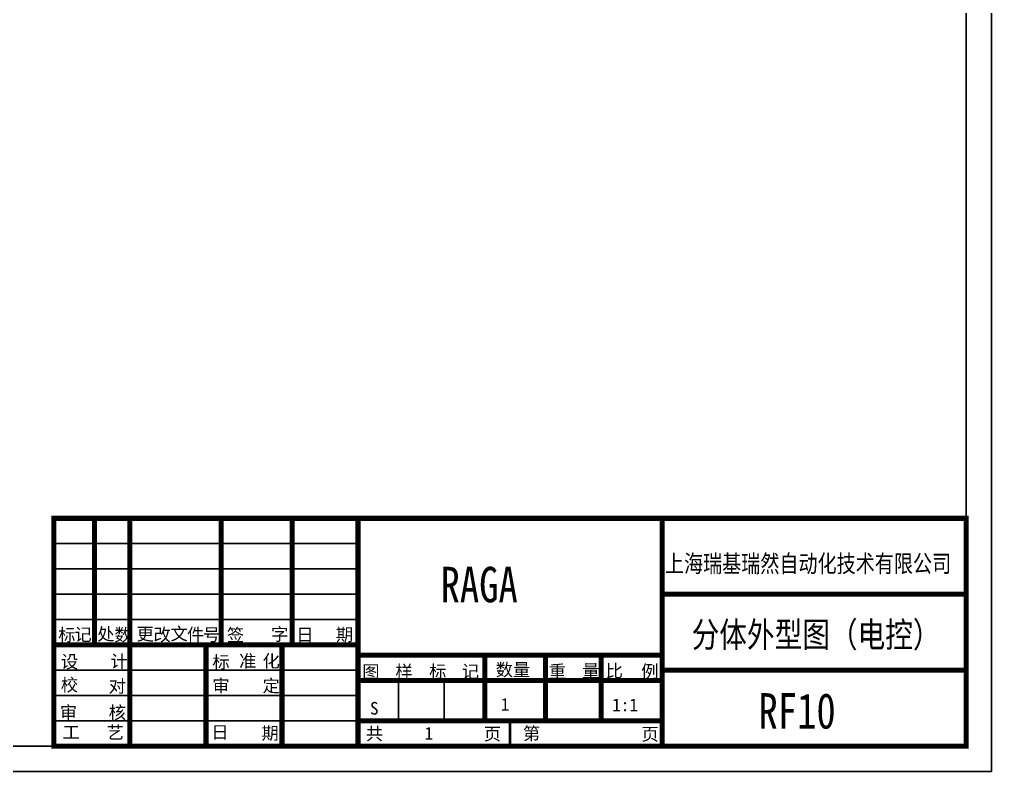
# Model space of a CAD drawing. Header units: millimetres. Extents: x 5231 to 7653, y 7068 to 7959.
# Drawn here: x 7077 to 7653, y 7068 to 7514 of the extents above; entities that cross this region are included whole.
import ezdxf

# ---------------------------------------------------------------- set-up
doc = ezdxf.new("R2010")
doc.units = ezdxf.units.MM
doc.linetypes.add('PHANTOM2', pattern=[31.75, 15.875, -3.175, 3.175, -3.175, 3.175, -3.175])
doc.layers.add('4-尺寸线', color=3, linetype='Continuous')
doc.layers.add('SD', color=7, linetype='PHANTOM2', lineweight=13)
doc.styles.add('STYLE5', font='SimSun.ttf', dxfattribs={"height": 3})

# ---------------------------------------------------------------- blocks, each defined once
blk = doc.blocks.new('A$C10B21CF3')
at = {"style": 'STYLE5', "width": 0.8}
blk.add_text('上海瑞基瑞然自动化技术有限公司', height=3, dxfattribs=at).set_placement((1.02, 1.23))

msp = doc.modelspace()

# ---------------------------------------------------------------- linework, layer by layer
at = {"layer": 'SD', "linetype": 'ByBlock', "lineweight": 30}
for p, q in [((7652.524, 7068.468), (7652.524, 7959.468)), ((7637.524, 7083.468), (7637.524, 7944.468)), ((7097.524, 7203.468), (7277.524, 7203.468)), ((7277.524, 7203.468), (7097.524, 7203.468)), ((7277.524, 7188.468), (7097.524, 7188.468)), ((7277.524, 7173.468), (7097.524, 7173.468)), ((7277.524, 7158.468), (7097.524, 7158.468)), ((7277.524, 7128.468), (7097.524, 7128.468)), ((7301.524, 7098.468), (7301.524, 7122.468)), ((7328.524, 7098.468), (7328.524, 7122.468)), ((7277.524, 7113.468), (7097.524, 7113.468)), ((7277.524, 7098.468), (7097.524, 7098.468)), ((6467.524, 7083.468), (7637.524, 7083.468)), ((6392.524, 7068.468), (7652.524, 7068.468))]:
    msp.add_line(p, q, dxfattribs=at)
at = {"layer": 'SD', "linetype": 'ByBlock', "lineweight": 30, "const_width": 3}
msp.add_lwpolyline([(7637.524, 7083.468), (7097.524, 7083.468), (7097.524, 7218.468), (7637.524, 7218.468)], close=True, dxfattribs=at)
for points in [[(7121.524, 7143.468), (7121.524, 7218.468)], [(7142.524, 7143.468), (7142.524, 7218.468)], [(7196.524, 7143.468), (7196.524, 7218.468)], [(7238.524, 7143.468), (7238.524, 7218.468)], [(7277.524, 7083.468), (7277.524, 7218.468)], [(7457.524, 7083.468), (7457.524, 7218.468)], [(7457.524, 7173.468), (7637.524, 7173.468)], [(7277.524, 7143.468), (7097.524, 7143.468)], [(7142.524, 7083.468), (7142.524, 7143.468)], [(7187.524, 7083.468), (7187.524, 7143.468)], [(7232.524, 7083.468), (7232.524, 7143.468)], [(7457.524, 7137.468), (7277.524, 7137.468)], [(7352.524, 7098.468), (7352.524, 7137.468)], [(7388.524, 7098.468), (7388.524, 7137.468)], [(7421.524, 7098.468), (7421.524, 7137.468)], [(7457.524, 7128.468), (7637.524, 7128.468)], [(7457.524, 7122.468), (7277.524, 7122.468)], [(7457.524, 7098.468), (7277.524, 7098.468)]]:
    msp.add_lwpolyline(points, dxfattribs=at)
at = {"layer": 'SD', "const_width": 1.5}
msp.add_lwpolyline([(7367.524, 7098.468), (7367.524, 7083.468)], dxfattribs=at)

# ---------------------------------------------------------------- block references
at = {"layer": '4-尺寸线', "xscale": 3.45, "yscale": 3.45, "zscale": 3.45}
msp.add_blockref('A$C10B21CF3', (7455.66, 7182.25), dxfattribs=at)

# ---------------------------------------------------------------- texts
at = {"layer": '4-尺寸线', "style": 'STYLE5', "width": 0.8}
for s, height, p in [('RAGA', 21, (7326.371, 7168.744)), ('分体外型图（电控）', 15, (7475.01, 7142.088)), ('RF10', 21, (7514.568, 7093.912))]:
    msp.add_text(s, height=height, dxfattribs=at).set_placement(p)
at = {"layer": '4-尺寸线', "style": 'STYLE5'}
for s, p in [('S', (7284.608, 7102.209)), ('1:1', (7427.945, 7104.213))]:
    msp.add_text(s, height=7.5, dxfattribs=at).set_placement(p)
at = {"layer": 'SD', "linetype": 'ByBlock', "lineweight": 30, "style": 'STYLE5'}
for s, p in [('标', (7100.065, 7145.615)), ('记', (7109.67, 7145.922)), ('处', (7123.173, 7146.15)), ('数', (7133.295, 7145.738)), ('更', (7146.469, 7146.209)), ('改', (7156.431, 7145.796)), ('文', (7166.528, 7146.313)), ('件', (7176.291, 7145.855)), ('号', (7185.717, 7145.808)), ('签', (7199.89, 7145.653)), ('字', (7226.078, 7146.044)), ('日', (7240.94, 7145.712)), ('期', (7264.396, 7145.862)), ('设', (7101.644, 7129.788)), ('计', (7130.965, 7130.018)), ('标', (7191.294, 7129.552)), ('准', (7207.12, 7130.183)), ('化', (7221.017, 7130.172)), ('校', (7101.644, 7116.048)), ('对', (7129.921, 7115.317)), ('审', (7191.294, 7115.547)), ('定', (7221.017, 7115.551)), ('审', (7101.002, 7099.732)), ('核', (7129.921, 7099.721)), ('1', (7362.04, 7104.463)), ('工', (7102.661, 7088.026)), ('艺', (7128.708, 7087.889)), ('日', (7190.658, 7088.042)), ('期', (7220.381, 7087.469))]:
    msp.add_text(s, height=7.5, dxfattribs=at).set_placement(p)
at = {"layer": 'SD', "style": 'STYLE5'}
for s, p in [('图', (7280.061, 7123.857)), ('样', (7299.662, 7123.889)), ('标', (7319.584, 7124.015)), ('记', (7338.944, 7124.004)), ('数量', (7358.994, 7125.037)), ('重', (7390.437, 7124.039)), ('量', (7410.199, 7124.509)), ('比', (7424.096, 7124.338)), ('例', (7445.143, 7124.086)), ('共', (7282.156, 7087.198)), ('页', (7351.964, 7087.026)), ('第', (7375.1, 7087.256)), ('页', (7445.31, 7086.866)), ('1', (7316.893, 7087.386))]:
    msp.add_text(s, height=7.5, dxfattribs=at).set_placement(p)

doc.saveas('drawing.dxf')
